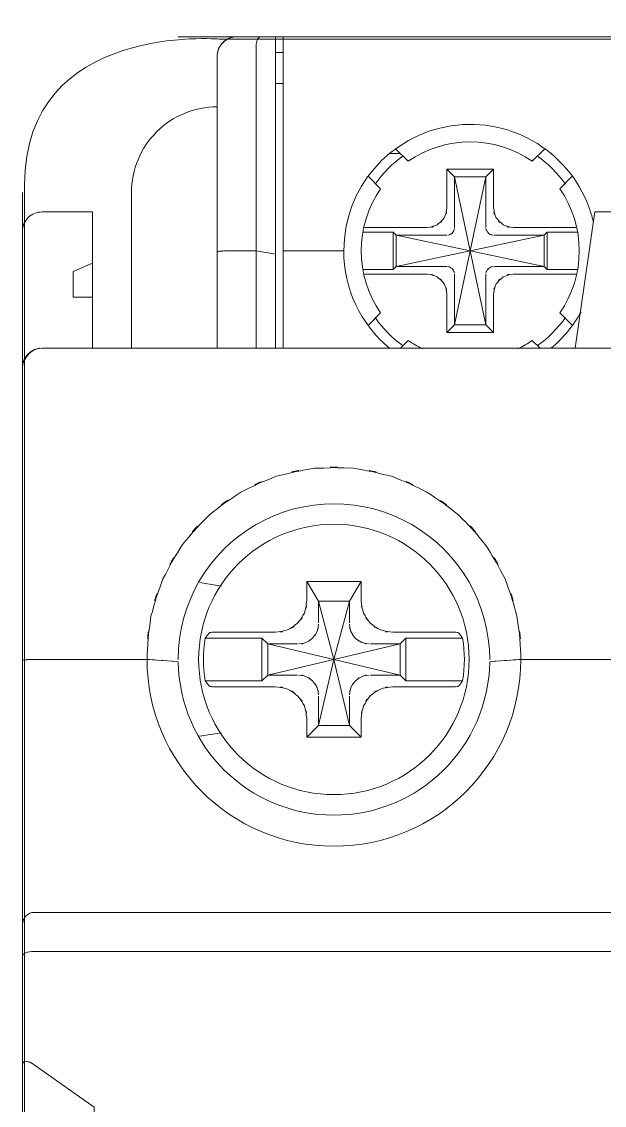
# Model space of a CAD drawing. Header units: millimetres. Extents: x 41 to 1635, y 11 to 1528.
# Drawn here: x 368.82 to 384.81, y 1168.94 to 1198.69 of the extents above; entities that cross this region are included whole.
import ezdxf

# ---------------------------------------------------------------- set-up
doc = ezdxf.new("R2010")
doc.units = ezdxf.units.MM
doc.header["$LTSCALE"] = 8
doc.layers.get('0').update_dxf_attribs({"linetype": 'CONTINUOUS'})
doc.layers.add('PDF_Geometry', color=7, linetype='CONTINUOUS')

# ---------------------------------------------------------------- blocks, each defined once
blk = doc.blocks.new('Contactor1')
at = {"layer": 'PDF_Geometry', "lineweight": 9}
for points in [[(-1.354451420896737, 0.01664617957840164), (-1.375770907007848, 0.01664617957840164), (-1.354451420896737, 0.01664617957840164), (-1.345604282007855, 0.01664617957840164)], [(-1.432631948674555, -0.04018773708821755), (-1.432631948674555, -0.05439536208837126)], [(-0.8003403653411851, -0.09700722319939814), (-1.42549315700785, -0.09700722319939814)]]:
    blk.add_lwpolyline(points, close=True, dxfattribs=at)
for points in [[(-1.361562643118987, -0.09700722319939814), (-1.361562643118987, -0.06188148708827157), (-1.361562643118987, 0.009534735133911454, -0.03582995796658492), (-1.361479157007864, 0.01071559624506335, -0.3665141180626733), (-1.354451420896737, 0.01664617957840164, 0.4145561367772033), (-1.361562643118646, 0.009534735133911454)], [(-1.361562643118987, -0.008923320421672543, 0.4143182729971999), (-1.392826420896768, -0.04018773708821755), (-1.392826420896768, -0.09700722319939814)], [(-1.224270851452331, -0.0509655148659931, 0.03130127015338676), (-1.225145893118906, -0.04778491764386672, 0.8597844109109197), (-1.315340484231797, -0.06145098419528949)], [(-1.242090351452305, -0.02432622319940947), (-1.246562448674524, -0.02878433431055782, 0.3121153481058799), (-1.291881907007848, -0.02878433431055782), (-1.296326448674563, -0.02432622319940947)], [(-1.306354226452299, -0.03440973708825368), (-1.301909684785642, -0.03883987597714622, 0.3135184023826593), (-1.301909684785642, -0.08415932042157692), (-1.306381990341208, -0.08861827875489325)], [(-1.232062573674511, -0.08861827875489325), (-1.23652089311895, -0.08415932042157692, 0.3130550251050243), (-1.23652089311895, -0.03883987597714622), (-1.23209033756342, -0.03440973708825368)], [(-1.407034684785629, -0.07838218153278831), (-1.407034684785629, -0.06593777875491469), (-1.407034684785629, -0.04729832042164617), (-1.42549315700785, -0.04729832042164617, 0.4148495349784902), (-1.432631948674668, -0.05439536208837126)], [(-1.432631948674555, -0.7719238065327545), (-1.432631948674555, -0.3740763204216364), (-1.432631948674555, -0.358631875977153), (-1.432631948674555, -0.3190065009771388), (-1.432631948674555, -0.3073123343104953), (-1.432631948674555, -0.2110624315328096), (-1.432631948674555, -0.1041322231994855), (-1.432631948674555, -0.05439536208837126), (-1.432631948674555, -0.1041322231994855, -0.4140847058902059), (-1.42549315700785, -0.09700722319939814)], [(-1.337423670896783, -0.06150680653274776), (-1.315395907007883, -0.06150680653274776, 0.2235556548035967), (-1.298659782007803, -0.0970767370881731)], [(-1.29467362923009, -0.09700722319939814), (-1.291881907007848, -0.09420130653279557, 0.03848989623288127), (-1.286632032007901, -0.09725729264391703)], [(-1.25178478200786, -0.09725729264391703, 0.03689240043774011), (-1.246562448674524, -0.09420130653279557), (-1.243743184785671, -0.09700722319939814)], [(-1.332312615341209, -0.2163818204217023), (-1.343090407007878, -0.2163818204217023), (-1.345229170896744, -0.2184926120883119), (-1.365895934785613, -0.2184926120883119, -0.08408157926966431), (-1.365895934785613, -0.2028820287549706), (-1.345229170896744, -0.2028820287549706), (-1.345229170896744, -0.2184926120883119)], [(-1.305604226452317, -0.204992820421694), (-1.294798670896739, -0.204992820421694), (-1.292659684785633, -0.2028820287549706), (-1.271993129230054, -0.2028820287549706, -0.08408157926540837), (-1.271993129230111, -0.2184926120883119), (-1.292659684785633, -0.2184926120883119)], [(-1.432631948674555, -0.2110624315328096), (-1.432631948675123, -0.3073123343104953, -0.4144878227867246), (-1.428340407007852, -0.3030347787549772), (-0.7974931153411831, -0.3030347787547498, -0.4152934030877152), (-0.7932431153411699, -0.3073123343104953), (-0.7932431153411699, -0.2110624315328096), (-0.7932431153411699, -0.3073123343104953), (-0.7932431153411699, -0.3190065009771388)], [(-1.428340407007852, -0.2106877370882785), (-1.387145920896728, -0.2106877370882785, 0.002459913228824232), (-1.383465365341181, -0.2108818759771793)], [(-1.254451462563452, -0.2108818759771793, 0.002737048046708027), (-1.250743157007889, -0.2106877370882785), (-1.181131920896746, -0.2106877370882785, 0.002612007494189886), (-1.177451379230092, -0.2108818759771793)]]:
    blk.add_lwpolyline(points, format="xyb", dxfattribs=at)
for points in [[(-1.345604282007855, 0.01664617957840164), (-1.340270920896728, 0.01664617957840164), (-1.340270920896728, -0.0627291954216389), (-1.340270920896728, -0.09700722319939814)], [(-0.8855903653412156, 0.01664617957840164), (-0.8884376153412177, 0.01664617957840164), (-1.337423670896783, 0.01664617957840164), (-1.340270920896728, 0.01664617957840164)], [(-1.337423670896783, -0.09700722319939814), (-1.337423670896783, -0.06150680653274776), (-1.337423670896783, 0.01311799902282473), (-1.337423670896783, 0.01664617957840164)], [(-1.340270920896728, -0.0627291954216389), (-1.34736815700785, -0.06150680653274776), (-1.34736815700785, 0.01311799902282473)], [(-1.340270920896728, 0.01097922124506567), (-1.337423670896783, 0.01097922124506567)], [(-1.340270920896728, -0.0003961954216720187), (-1.337423670896783, -0.0003961954216720187)], [(-1.29857649034119, -0.02597925097711595), (-1.29467362923009, -0.02597925097711595)], [(-1.263534684785668, -0.05293729264383273), (-1.263534684785668, -0.03450722319939814), (-1.269215393118998, -0.06150680653274776), (-1.296215407007878, -0.05581273708821755), (-1.277770920896728, -0.05581273708821755)], [(-1.260687643119013, -0.0457843204216033), (-1.260687643119013, -0.03165976486604904), (-1.277743157007876, -0.03165976486604904), (-1.277743157007876, -0.0457843204216033)], [(-1.277743157007876, -0.03165976486604904), (-1.274923670896783, -0.03450722319939814), (-1.274923670896783, -0.05293729264383273)], [(-1.274923670896783, -0.07003476486602267), (-1.274923670896783, -0.08850722319948545), (-1.269215393118998, -0.06150680653274776), (-1.274923670896783, -0.03450722319939814), (-1.263534684785668, -0.03450722319939814), (-1.260687643119013, -0.03165976486604904)], [(-1.230868157007876, -0.09700722319939814), (-1.22375692089679, -0.04729832042164617), (-1.208118143119009, -0.04729832042164617), (-1.201020907007887, -0.09700722319939814)], [(-1.297340309785682, -0.05467340375503227), (-1.308215379230091, -0.05467340375503227)], [(-1.305937587563449, -0.05296526486608855), (-1.284895920896759, -0.05296526486608855)], [(-1.297340309785682, -0.06831222319942754), (-1.297340309785682, -0.05467340375503227), (-1.296215407007878, -0.05581273708821755), (-1.296215407007878, -0.06718730653278726), (-1.277770920896728, -0.06718730653278726)], [(-1.277743157007876, -0.09132670931057874), (-1.274923670896783, -0.08850722319948545), (-1.263534684785668, -0.08850722319948545), (-1.269215393118998, -0.06150680653274776), (-1.242229170896735, -0.05581273708821755), (-1.242229170896735, -0.06718730653278726), (-1.241090268118967, -0.06831222319942754), (-1.241090268118967, -0.05467340375503227)], [(-1.230229198674522, -0.05467340375503227), (-1.241090268118967, -0.05467340375503227), (-1.242229170896735, -0.05581273708821755), (-1.260659879230104, -0.05581273708821755)], [(-1.253520893119003, -0.05296526486608855), (-1.232506990341221, -0.05296526486608855)], [(-1.34736815700785, -0.09700722319939814), (-1.34736815700785, -0.06150680653274776), (-1.357326434785648, -0.06150680653274776)], [(-1.260659879230104, -0.06718730653278726), (-1.242229170896735, -0.06718730653278726), (-1.269215393118998, -0.06150680653274776), (-1.296215407007878, -0.06718730653278726), (-1.297340309785682, -0.06831222319942754), (-1.308215379230091, -0.06831222319942754)], [(-1.407034684785629, -0.06593777875491469), (-1.414131934785644, -0.0690488759771597), (-1.414131934785644, -0.07838218153278831), (-1.407034684785629, -0.07838218153278831), (-1.407034684785629, -0.09700722319939814)], [(-1.284895920896759, -0.07000679264388054), (-1.305937587563449, -0.07000679264388054)], [(-1.263534684785668, -0.07003476486602267), (-1.263534684785668, -0.08850722319948545), (-1.260687643119013, -0.09132670931057874)], [(-1.232506990341221, -0.07000679264388054), (-1.253520893119003, -0.07000679264388054)], [(-1.230229198674522, -0.06831222319942754), (-1.241090268118967, -0.06831222319942754)], [(-1.277743157007876, -0.07720132042163641), (-1.277743157007876, -0.09132670931057874), (-1.260687643119013, -0.09132670931057874), (-1.260687643119013, -0.07720132042163641)], [(-1.367993170896739, -0.1826183481994121), (-1.359951365341203, -0.1839653620883155)], [(-1.328895907007848, -0.1892432093104617), (-1.328895907007848, -0.1822707926438625), (-1.309006934785657, -0.1822707926438625), (-1.309006934785657, -0.1892432093104617)], [(-1.328895907007848, -0.1822707926438625), (-1.324645920896728, -0.189382237088239), (-1.313256920896777, -0.189382237088239), (-1.309006934785657, -0.1822707926438625)], [(-1.313256920896777, -0.1973261259771562), (-1.313256920896777, -0.189382237088239), (-1.318965407007852, -0.2106877370882785), (-1.324645920896728, -0.189382237088239), (-1.324645920896728, -0.1973261259771562)], [(-1.362909879230074, -0.2007432509772116), (-1.340368184785632, -0.2007432509772116)], [(-1.297507101452311, -0.2007432509772116), (-1.274993184785671, -0.2007432509772116)], [(-1.332312615341209, -0.204992820421694), (-1.343090407007878, -0.204992820421694), (-1.318965407007852, -0.2106877370882785), (-1.343090407007878, -0.2163818204217023), (-1.343090407007878, -0.204992820421694), (-1.345229170896744, -0.2028820287549706)], [(-1.305604226452317, -0.2163818204217023), (-1.294798670896739, -0.2163818204217023), (-1.318965407007852, -0.2106877370882785), (-1.324645920896728, -0.234839862088279), (-1.313256920896777, -0.234839862088279), (-1.318965407007852, -0.2106877370882785), (-1.294798670896739, -0.204992820421694), (-1.294798670896739, -0.2163818204217023), (-1.292659684785633, -0.2184926120883119), (-1.292659684785633, -0.2028820287549706)], [(-1.340368184785632, -0.220632237088239), (-1.362909879230074, -0.220632237088239)], [(-1.274993184785671, -0.220632237088239), (-1.297507101452311, -0.220632237088239)], [(-1.324645920896728, -0.2240620704216099), (-1.324645920896728, -0.234839862088279), (-1.328895907007848, -0.2391038481994201)], [(-1.313256920896777, -0.2240620704216099), (-1.313256920896777, -0.234839862088279), (-1.309006934785657, -0.2391038481994201)], [(-1.309006934785657, -0.2321043065327331), (-1.309006934785657, -0.2391038481994201), (-1.328895907007848, -0.2391038481994201), (-1.328895907007848, -0.2321043065327331)], [(-1.359951365341203, -0.2374092787549671), (-1.367993170896739, -0.2387427231993797)], [(-1.432631948674555, -0.358631875977153), (-1.432631948674555, -0.3190065009771388)], [(-0.7974931153411831, -0.3172432648660788), (-1.428340407007852, -0.3172432648660788)], [(-1.428340407007852, -0.358631875977153), (-1.406493212563419, -0.3740763204216364), (-1.406493212563419, -0.429492848199402), (-1.409326476452293, -0.429492848199402), (-1.409326476452293, -0.4380208065326769), (-1.406493212563419, -0.4380208065326769), (-1.404187657007867, -0.4380208065326769)]]:
    blk.add_lwpolyline(points, dxfattribs=at)
at = {"layer": 'PDF_Geometry', "lineweight": 20}
blk.add_lwpolyline([(-1.431840393118989, -0.03743775097723301), (-1.431840393118989, -1.107465431532773)], dxfattribs=at)
at = {"layer": 'PDF_Geometry', "lineweight": 9}
blk.add_circle((-1.318969792885525, -0.2106829345051437), 0.04935173333356434, dxfattribs=at)
for centre, radius, start, end in [((-1.269123519102777, -0.06160634548348298), 0.04256397714980542, 125.2016425430891, 144.8775097415056), ((-1.269306708217357, -0.06160532379044525), 0.04256293219368038, 35.12179819711968, 54.79796554195027), ((-1.268762880453039, -0.06103350993362255), 0.04306626602677733, 215.2383978126321, 234.6825272219897), ((-1.269667335831457, -0.06103454946162401), 0.04306520072894845, 305.317864669255, 324.7622942724664), ((-1.269453553466178, -0.06126929029710482), 0.0465017034248373, 309.6439190082562, 331.0995019991241), ((-1.318965541603518, -0.2106876633505408), 0.05684738459569769, 359.9999256806365, 180.009056775243), ((-1.318953514036423, -0.2106758441168495), 0.06819240789742403, 180.0099925650672, 359.9826425819306), ((-1.318941734463863, -0.2106915392498649), 0.05683542578223311, 180.8499327034319, 359.137012314536)]:
    blk.add_arc(centre, radius, start, end, dxfattribs=at)
at = {"layer": 'PDF_Geometry', "lineweight": 20}
for points in [[(-1.360659837563333, 0.01579845735614072), (-1.360659837563333, 0.01579845735614072), (-1.431840393118989, 0.02217324902289874), (-1.431840393118989, -0.03743775097723301)], [(-0.8583402958967667, 0.01579845735614072), (-0.9248959486745321, 0.01579845735614072), (-1.360659837563333, 0.01579845735614072), (-1.360659837563333, 0.01579845735614072)]]:
    blk.add_open_spline(points, degree=3, dxfattribs=at)
at = {"layer": 'PDF_Geometry', "lineweight": 9}
for points in [[(-1.346868018118982, 0.01560433235613345), (-1.347493198674499, 0.01390976291168045), (-1.346770948674532, 0.01620112402270024), (-1.347256893118981, 0.01445144346735106)], [(-1.346312545896751, 0.01636812402284704), (-1.347256893118981, 0.01528474902283961), (-1.346104226452269, 0.01681231846714581), (-1.346868018118982, 0.01560433235613345)], [(-1.345604282007855, 0.01664617957840164), (-1.346687657007863, 0.01634015180070492), (-1.34527092089678, 0.01688183235614815), (-1.346312545896751, 0.01636812402284704)], [(-1.347256893118981, 0.01445144346735106), (-1.347465434785647, 0.01246526291174632), (-1.347243129230094, 0.01511774902292018), (-1.347368157007793, 0.01311799902282473)], [(-1.278687504230163, -0.0494235426438081), (-1.276868101452294, -0.04409058431065205), (-1.278770795896833, -0.05132663986614716), (-1.277743157007933, -0.04578432042171698)], [(-1.26068764311907, -0.04578432042171698), (-1.259673573674547, -0.05131223708826838), (-1.261576462563369, -0.04409058431065205), (-1.259757073674507, -0.04940997319931739)], [(-1.281298670896774, -0.05202091764385841), (-1.277090420896741, -0.04842323708817275), (-1.282312532007779, -0.05363157042165767), (-1.278687504230163, -0.0494235426438081)], [(-1.259757073674507, -0.04940997319931739), (-1.256132045896777, -0.05363157042165767), (-1.261354157007816, -0.04840966764390942), (-1.257145907007896, -0.05202091764385841)], [(-1.305937587563392, -0.05296526486608855), (-1.306548573674547, -0.05296526486608855), (-1.307173754230178, -0.05295170931049142), (-1.307812504230071, -0.05300680653272138)], [(-1.284895920896759, -0.05296526486608855), (-1.279395976452349, -0.05195140375508345), (-1.286632032007844, -0.05384011208820993), (-1.281298670896774, -0.05202091764385841)], [(-1.277409795896745, -0.05579832042167254), (-1.275645920896693, -0.05524307042151122), (-1.277979240341153, -0.05611790375496639), (-1.276243129230068, -0.0553541120882528)], [(-1.276243129230068, -0.0553541120882528), (-1.274868143118908, -0.05409018153272882), (-1.276645795896741, -0.05586783431044751), (-1.275354309785655, -0.05445130653265551)], [(-1.275354309785655, -0.05445130653265551), (-1.274590309785651, -0.05274316764371179), (-1.275493115341249, -0.05507607042159179), (-1.274937657007911, -0.05328486208827599)], [(-1.263506920896759, -0.05328486208827599), (-1.262951448674528, -0.05507607042159179), (-1.263826504230053, -0.05274316764371179), (-1.263062504230163, -0.05445130653265551)], [(-1.263062504230163, -0.05445130653265551), (-1.261784795896745, -0.05586783431044751), (-1.263590420896833, -0.05409018153272882), (-1.262201448674602, -0.0553541120882528)], [(-1.262201448674602, -0.0553541120882528), (-1.260465337563403, -0.05611790375496639), (-1.262784879230082, -0.05524307042151122), (-1.26100701811896, -0.05579832042167254)], [(-1.257145907007896, -0.05202091764385841), (-1.251798768118931, -0.05384011208820993), (-1.259048601452321, -0.05195140375508345), (-1.253520893118946, -0.05296526486608855)], [(-1.230632073674485, -0.05300680653272138), (-1.231243059785641, -0.05295170931049142), (-1.231882018118938, -0.05296526486608855), (-1.232506990341278, -0.05296526486608855)], [(-1.36156264311893, -0.06188148708815788), (-1.361173768118931, -0.06160429264377854), (-1.36182650423001, -0.06188148708815788), (-1.361243059785636, -0.06172890375501083)], [(-1.361243059785636, -0.06172890375501083), (-1.359798782007886, -0.06154833431037332), (-1.361645934785599, -0.0617984176437858), (-1.360326476452371, -0.06161784819937566)], [(-1.360326476452371, -0.06161784819937566), (-1.358270990341168, -0.06146526486600123), (-1.361048726452225, -0.06161784819937566), (-1.358937504230141, -0.06153477875500357)], [(-1.358937504230141, -0.06153477875500357), (-1.356479143118975, -0.06147882042159836), (-1.359743045896778, -0.06153477875500357), (-1.357326434785648, -0.06150680653263407)], [(-1.276243129230068, -0.06764591764385841), (-1.277979240341153, -0.06688213986603841), (-1.275645920896693, -0.06777052875486334), (-1.277409795896745, -0.06720172319933226)], [(-1.275354309785655, -0.0685487370883493), (-1.276645795896741, -0.06711779264378492), (-1.274868143118908, -0.06892341764387311), (-1.276243129230068, -0.06764591764385841)], [(-1.262201448674602, -0.06764591764385841), (-1.263590420896833, -0.06892341764387311), (-1.261784795896745, -0.06711779264378492), (-1.263062504230163, -0.0685487370883493)], [(-1.26100701811896, -0.06720172319933226), (-1.262784879230082, -0.06777052875486334), (-1.260465337563403, -0.06688213986603841), (-1.262201448674602, -0.06764591764385841)], [(-1.307812504230071, -0.06999323708828342), (-1.307173754230178, -0.07002036208837126), (-1.306548573674547, -0.07000679264388054), (-1.305937587563392, -0.07000679264388054)], [(-1.281298670896774, -0.0709791120882528), (-1.286632032007844, -0.0691455148660225), (-1.279395976452349, -0.07106219542174586), (-1.284895920896759, -0.07000679264388054)], [(-1.278687504230163, -0.0735765009771967), (-1.282312532007779, -0.06936762597706547), (-1.277090420896741, -0.07460393153269251), (-1.281298670896774, -0.0709791120882528)], [(-1.274937657007911, -0.0697016259771317), (-1.275493115341249, -0.06793752875501013), (-1.274590309785651, -0.07025687597706565), (-1.275354309785655, -0.0685487370883493)], [(-1.263062504230163, -0.0685487370883493), (-1.263826504230053, -0.07025687597706565), (-1.262951448674528, -0.06793752875501013), (-1.263506920896759, -0.0697016259771317)], [(-1.257145907007896, -0.0709791120882528), (-1.261354157007816, -0.07460393153269251), (-1.256118059785592, -0.06936762597706547), (-1.259757073674507, -0.0735765009771967)], [(-1.253520893118946, -0.07000679264388054), (-1.259020837563355, -0.07104862597725514), (-1.251798768118931, -0.06915993153279487), (-1.257145907007896, -0.0709791120882528)], [(-1.232506990341278, -0.07000679264388054), (-1.231882018118938, -0.07000679264388054), (-1.231243059785641, -0.07002036208837126), (-1.230632073674485, -0.06999323708828342)], [(-1.277743157007933, -0.07720132042163641), (-1.278770795896833, -0.07168780653273643), (-1.276868101452294, -0.07890944542168654), (-1.278687504230163, -0.0735765009771967)], [(-1.259757073674507, -0.0735765009771967), (-1.261576462563369, -0.07890944542168654), (-1.259673573674547, -0.07167338986619143), (-1.26068764311907, -0.07720132042163641)], [(-1.42961811534127, -0.09845172319933226), (-1.432090254230104, -0.1008676954215844), (-1.428909851452261, -0.09749295931055713), (-1.431187657007911, -0.1001318898661339)], [(-1.427645920896737, -0.09738190375492195), (-1.430673726452312, -0.09886794542171629), (-1.426715351452401, -0.09670119542170141), (-1.42961811534127, -0.09845172319933226)], [(-1.425493157007793, -0.09700722319939814), (-1.428729295896744, -0.09740988986595767), (-1.424451532007822, -0.09668763986610429), (-1.427645920896737, -0.09738190375492195)], [(-1.431187657007911, -0.1001318898661339), (-1.432909782007926, -0.103326056532751), (-1.430840309785651, -0.09899340375500287), (-1.432229282007881, -0.1023121954217459)], [(-1.339909795896745, -0.1438127093106232), (-1.359604226452291, -0.1518540981994647), (-1.333687601452255, -0.1403820287550843), (-1.352882087563501, -0.1495627370882175)], [(-1.326048670896796, -0.1408957370881581), (-1.346979268118901, -0.1446731398659722), (-1.319257018119004, -0.138826473199515), (-1.339909795896745, -0.1438127093106232)], [(-1.311840407007878, -0.1408821815327883), (-1.333159684785585, -0.1402709731994491), (-1.304756934785644, -0.1402565704215704), (-1.326048670896796, -0.1408957370881581)], [(-1.297993045896817, -0.1438127093106232), (-1.318659809785629, -0.138826473199515), (-1.290923573674547, -0.1446731398659722), (-1.311840407007878, -0.1408821815327883)], [(-1.285034740341132, -0.1495627370882175), (-1.304215240341193, -0.1403820287550843), (-1.278298615341271, -0.1518540981994647), (-1.297993045896817, -0.1438127093106232)], [(-1.352882087563501, -0.1495627370882175), (-1.370645865341146, -0.1616180148660078), (-1.347451448674462, -0.1448536954217161), (-1.364479198674587, -0.1579372648661774)], [(-1.273423643118974, -0.1579372648661774), (-1.29046537923017, -0.1448536954217161), (-1.267270962563487, -0.1616180148660078), (-1.285034740341132, -0.1495627370882175)], [(-1.364479198674587, -0.1579372648661774), (-1.379506990341213, -0.1736461815326038), (-1.360090393118924, -0.1521321398661257), (-1.374173615341249, -0.1687014870883559)], [(-1.263715240341241, -0.1687014870883559), (-1.277798684785637, -0.1521177231993533), (-1.258395851452349, -0.1736317787549524), (-1.273423643118974, -0.1579372648661774)], [(-1.374173615341249, -0.1687014870883559), (-1.385548615341293, -0.1872570287550843), (-1.371132032007779, -0.1620901954215697), (-1.381368129230111, -0.1812704870883408)], [(-1.256493170896817, -0.1812704870883408), (-1.26678479589674, -0.1620766259770789), (-1.252354226452269, -0.1872570287550843), (-1.263715240341241, -0.1687014870883559)], [(-1.381368129230111, -0.1812704870883408), (-1.388479157007794, -0.2015205981992949), (-1.379812587563435, -0.1742845148660308), (-1.385729184785703, -0.1949093065327361)], [(-1.252159893118971, -0.194895750977139), (-1.258076476452231, -0.1742709454215401), (-1.249395920896802, -0.2015205981992949), (-1.256493170896817, -0.1812704870883408)], [(-1.385729184785703, -0.1949093065327361), (-1.388437615341161, -0.2155620843104771), (-1.385604143118996, -0.1879377370883049), (-1.387145920896671, -0.2087151259770508)], [(-1.329756976452302, -0.1937292926438658), (-1.32811814311907, -0.1870764593104468), (-1.32982649034119, -0.1960486259772551), (-1.328895907007848, -0.1892432093104617)], [(-1.3090069347856, -0.1892432093104617), (-1.308062573674476, -0.1960206537548856), (-1.309770934785718, -0.1870764593104468), (-1.308132087563479, -0.1937292926438658)], [(-1.250743157007889, -0.2087151259770508), (-1.252298698674565, -0.1879233204217599), (-1.249451448674506, -0.2155620843104771), (-1.252159893118971, -0.194895750977139)], [(-1.332201351452284, -0.1974371815326776), (-1.328215407007917, -0.1920898204216428), (-1.333118143118952, -0.1995072926438297), (-1.329756976452302, -0.1937292926438658)], [(-1.308132087563479, -0.1937292926438658), (-1.304784698674609, -0.1994928759772847), (-1.309659879230082, -0.1920898204216428), (-1.305701490341278, -0.1974371815326776)], [(-1.335895879230009, -0.1998955426438442), (-1.330145865341194, -0.1965343759770803), (-1.33752094867458, -0.20139598708829), (-1.332201351452284, -0.1974371815326776)], [(-1.325132073674524, -0.2004516398660598), (-1.324145976452371, -0.1965623481994498), (-1.325132073674524, -0.2017986537548495), (-1.3246319347856, -0.1978262787549738)], [(-1.313270907007848, -0.1978262787549738), (-1.312756990341256, -0.2017706815327074), (-1.313729309785629, -0.1965767509771013), (-1.312784754230108, -0.2004372231995148)], [(-1.305701490341278, -0.1974371815326776), (-1.300354143118909, -0.20139598708829), (-1.307756976452254, -0.196520806532817), (-1.302006962563439, -0.1998819731993535)], [(-1.365409768118923, -0.2022148759772335), (-1.364673740341175, -0.2012434037549156), (-1.365687615341187, -0.2025344593105274), (-1.364909837563516, -0.2015765565327001)], [(-1.364909837563516, -0.2015765565327001), (-1.364132059785732, -0.2006042231994343), (-1.365173684785702, -0.201896139865994), (-1.364395907007918, -0.2009373759772188)], [(-1.363895976452284, -0.2007847926438444), (-1.364687518119069, -0.2009238204216217), (-1.363687643118908, -0.2006457648660671), (-1.364395907007918, -0.2009373759772188)], [(-1.362909879230017, -0.2007432509772116), (-1.364381920896847, -0.2008127648659865), (-1.362395948674532, -0.2007017093105787), (-1.363895976452284, -0.2007847926438444)], [(-1.340368184785632, -0.2007432509772116), (-1.333604309785585, -0.1998124593105786), (-1.342562490341209, -0.2015205981992949), (-1.335895879230009, -0.1998955426438442)], [(-1.326756934785578, -0.2029100009772264), (-1.324090240341263, -0.1993682648660524), (-1.327354143118953, -0.2042570148660161), (-1.325132073674524, -0.2004516398660598)], [(-1.312784754230108, -0.2004372231995148), (-1.310548698674609, -0.2042425981994711), (-1.313784837563333, -0.19935384819928), (-1.311173670896721, -0.2028820287550843)], [(-1.302006962563439, -0.1998819731993535), (-1.295340351452239, -0.2015205981992949), (-1.304298740341153, -0.1998124593105786), (-1.297507101452254, -0.2007432509772116)], [(-1.273993101452277, -0.2007847926438444), (-1.27550710145232, -0.2007017093105787), (-1.273506934785644, -0.2008127648659865), (-1.274993184785615, -0.2007432509772116)], [(-1.273479170896678, -0.2009373759772188), (-1.274201420896759, -0.2006457648660671), (-1.273201545896825, -0.2009238204216217), (-1.273993101452277, -0.2007847926438444)], [(-1.273479170896678, -0.2009373759772188), (-1.272715379230078, -0.201896139865994), (-1.273757004230163, -0.2006042231994343), (-1.272979226452378, -0.2015765565327001)], [(-1.272979226452378, -0.2015765565327001), (-1.272215240341154, -0.2025344593105274), (-1.273229309785563, -0.2012434037549156), (-1.272479295896744, -0.2022148759772335)], [(-1.365895934785556, -0.2028820287550843), (-1.365173684785702, -0.201896139865994), (-1.36617376811904, -0.2032016120883782), (-1.365409768118923, -0.2022148759772335)], [(-1.331798684785724, -0.204992820421694), (-1.327840295896692, -0.2044926815326562), (-1.333062629230142, -0.2054650009772558), (-1.329201518118964, -0.2045350565326771)], [(-1.329201518118964, -0.2045350565326771), (-1.325395934785718, -0.2022988065327809), (-1.330284893118971, -0.2055345148660308), (-1.326756934785578, -0.2029100009772264)], [(-1.311173670896721, -0.2028820287550843), (-1.307631948674555, -0.2055345148660308), (-1.312520907007809, -0.202257264866148), (-1.308715323674448, -0.204507084310535)], [(-1.308715323674448, -0.204507084310535), (-1.304812462563348, -0.2054650009772558), (-1.310062545896756, -0.2044926815326562), (-1.30609037923017, -0.204992820421694)], [(-1.272479295896744, -0.2022148759772335), (-1.27171529589674, -0.2032016120883782), (-1.272715379230078, -0.201896139865994), (-1.271993129230111, -0.2028820287550843)], [(-1.387145920896671, -0.2097010148661411), (-1.387118157007933, -0.2111734870882174), (-1.387159698674566, -0.2092017093104914), (-1.387118157007933, -0.2106877370883922)], [(-1.387145920896671, -0.2087151259770508), (-1.387145920896671, -0.2102011537549515), (-1.387145920896671, -0.2082149731993468), (-1.387145920896671, -0.2097010148661411)], [(-1.250770907007848, -0.2106877370883922), (-1.250715393118924, -0.2092017093104914), (-1.250770907007848, -0.2111734870882174), (-1.250743157007889, -0.2097010148661411)], [(-1.250743157007889, -0.2097010148661411), (-1.250743157007889, -0.2082149731993468), (-1.250743157007889, -0.2102011537549515), (-1.250743157007889, -0.2087151259770508)], [(-1.432631948674555, -0.2110624315328096), (-1.432201518118916, -0.2107708204216578), (-1.43288201811896, -0.2110624315328096), (-1.432284809785585, -0.2109098481994351)], [(-1.432284809785585, -0.2109098481994351), (-1.430840309785651, -0.210729278755025), (-1.432687462563479, -0.2109793620882101), (-1.431354226452356, -0.2107987926438)], [(-1.431354226452356, -0.2107987926438), (-1.429326504230119, -0.2106453620883713), (-1.432090254230104, -0.2108123620882907), (-1.430007004230163, -0.2107148759771462)], [(-1.430007004230163, -0.2107148759771462), (-1.427534865341215, -0.2106597648660227), (-1.430784782007947, -0.2107148759771462), (-1.428340407007852, -0.2106877370883922)], [(-1.379673768119062, -0.2111870426438145), (-1.385354282007881, -0.2106877370883922), (-1.377784865341198, -0.2113260704215918), (-1.383465365341124, -0.2108818759770656)], [(-1.375770907007848, -0.2115066259771083), (-1.381604226452225, -0.2110064870882979), (-1.373826476452393, -0.2116736259772551), (-1.379673768119062, -0.2111870426438145)], [(-1.258229282007903, -0.2111870426438145), (-1.264062587563501, -0.2116736259772551), (-1.256284851452335, -0.2110064870882979), (-1.262118157007933, -0.2115066259771083)], [(-1.254451462563509, -0.2108818759770656), (-1.260118198674547, -0.2113260704215918), (-1.252534782007785, -0.2106877370883922), (-1.258229282007903, -0.2111870426438145)], [(-1.329173754230112, -0.2168539870883706), (-1.333076393118915, -0.2158816676437709), (-1.327812545896847, -0.2168819593105127), (-1.331798684785724, -0.2163682509772116)], [(-1.32672917089684, -0.2184790565327148), (-1.330256907007822, -0.2158401259771381), (-1.325368170896752, -0.2191038204216511), (-1.329173754230112, -0.2168539870883706)], [(-1.325104309785672, -0.2209374176438814), (-1.327326379230101, -0.2171455981992949), (-1.324090240341263, -0.2220207787549953), (-1.32672917089684, -0.2184790565327148)], [(-1.311131934785578, -0.2184790565327148), (-1.313784837563333, -0.2219928065328531), (-1.310534712563424, -0.2171320426439252), (-1.312756990341256, -0.2209094315326183)], [(-1.30868755978571, -0.2168539870883706), (-1.31249314311907, -0.2190902509771604), (-1.307604184785703, -0.2158401259771381), (-1.311131934785578, -0.2184790565327148)], [(-1.30609037923017, -0.2163682509772116), (-1.310034782007904, -0.2168819593105127), (-1.304840434785717, -0.2158960704216497), (-1.30868755978571, -0.2168539870883706)], [(-1.365409768118923, -0.219146195421672), (-1.36617376811904, -0.2181738759772998), (-1.365173684785702, -0.2194793481994566), (-1.365895934785556, -0.2184926120883119)], [(-1.364909837563516, -0.2197989315327504), (-1.365687615341187, -0.2188266120883782), (-1.364673740341175, -0.220132084310535), (-1.365409768118923, -0.219146195421672)], [(-1.364395907007918, -0.2204516676438288), (-1.365173684785702, -0.2194793481994566), (-1.364132059785732, -0.2207568481994713), (-1.364909837563516, -0.2197989315327504)], [(-1.364395907007918, -0.2204516676438288), (-1.363687643118908, -0.2207288759771018), (-1.364687518119069, -0.2204652370883196), (-1.363895976452284, -0.2205762926437274)], [(-1.363895976452284, -0.2205762926437274), (-1.362395948674532, -0.2206737787550992), (-1.364381920896847, -0.220562723199464), (-1.362909879230017, -0.220632237088239)], [(-1.335895879230009, -0.2214790981993247), (-1.342562490341209, -0.2198404731993833), (-1.333590323674514, -0.2215621676439241), (-1.340368184785632, -0.220632237088239)], [(-1.332201351452284, -0.2239374593104912), (-1.33752094867458, -0.2199650843103882), (-1.330145865341194, -0.2248538343105793), (-1.335895879230009, -0.2214790981993247)], [(-1.3246319347856, -0.2235347926439317), (-1.325132073674524, -0.2195904037548644), (-1.324145976452371, -0.2247987370883493), (-1.325104309785672, -0.2209374176438814)], [(-1.312756990341256, -0.2209094315326183), (-1.313729309785629, -0.2248122926439464), (-1.312756990341256, -0.2195759870883194), (-1.313270907007848, -0.2235347926439317)], [(-1.302006962563439, -0.2214790981993247), (-1.307756976452254, -0.2248402648660885), (-1.300354143118909, -0.2199650843103882), (-1.305701490341278, -0.2239374593104912)], [(-1.297507101452254, -0.220632237088239), (-1.304298740341153, -0.2215621676439241), (-1.295340351452239, -0.2198404731993833), (-1.302006962563439, -0.2214790981993247)], [(-1.274993184785615, -0.220632237088239), (-1.273506934785644, -0.220562723199464), (-1.27550710145232, -0.2206737787550992), (-1.273993101452277, -0.2205762926437274)], [(-1.273993101452277, -0.2205762926437274), (-1.273201545896825, -0.2204652370883196), (-1.274201420896759, -0.2207288759771018), (-1.273479170896678, -0.2204516676438288)], [(-1.272979226452378, -0.2197989315327504), (-1.273757004230163, -0.2207568481994713), (-1.272715379230078, -0.2194793481994566), (-1.273479170896678, -0.2204516676438288)], [(-1.272479295896744, -0.219146195421672), (-1.273229309785563, -0.220132084310535), (-1.272215240341154, -0.2188266120883782), (-1.272979226452378, -0.2197989315327504)], [(-1.271993129230111, -0.2184926120883119), (-1.272715379230078, -0.2194793481994566), (-1.27171529589674, -0.2181738759772998), (-1.272479295896744, -0.219146195421672)], [(-1.329756976452302, -0.2276461954215847), (-1.333118143118952, -0.2218817648661116), (-1.328215407007917, -0.2292704037549811), (-1.332201351452284, -0.2239374593104912)], [(-1.328895907007848, -0.2321043065326194), (-1.32982649034119, -0.2253404176437925), (-1.32811814311907, -0.2342981815327221), (-1.329756976452302, -0.2276461954215847)], [(-1.308132087563479, -0.2276317787550397), (-1.309784698674491, -0.2342981815327221), (-1.308062573674476, -0.2253404176437925), (-1.3090069347856, -0.2321043065326194)], [(-1.305701490341278, -0.2239374593104912), (-1.309659879230082, -0.2292704037549811), (-1.304784698674609, -0.2218817648661116), (-1.308132087563479, -0.2276317787550397)], [(-1.432631948674555, -0.3190065009771388), (-1.432284809785585, -0.3179926398661337), (-1.43288201811896, -0.3192989593105722), (-1.432312573674551, -0.3183817370882025)], [(-1.432312573674551, -0.3183817370882025), (-1.431034851452239, -0.317423820421709), (-1.432826490341256, -0.3185622926439464), (-1.431437518119026, -0.3177985148661264)], [(-1.431437518119026, -0.3177985148661264), (-1.429382032007823, -0.3171322093105573), (-1.43211801811907, -0.3179375287550101), (-1.430048754230086, -0.3173958481993395)], [(-1.430048754230086, -0.3173958481993395), (-1.427507115341257, -0.3171177926437849), (-1.430895837563355, -0.3174094037549366), (-1.428340407007852, -0.3172432648661925)], [(-1.432409837563398, -0.3578545287550696), (-1.43279872645229, -0.3589930009770796), (-1.432382073674546, -0.3574510148660011), (-1.432631948674555, -0.358631875977153)], [(-1.431812629230024, -0.3574374454215103), (-1.432770962563438, -0.3579927093105653), (-1.431576545896803, -0.3571178620882165), (-1.432409837563398, -0.3578545287550696)], [(-1.430895837563355, -0.3574238898661406), (-1.432284809785585, -0.3573399593105933), (-1.430423657007793, -0.3573264037549961), (-1.431812629230024, -0.3574374454215103)], [(-1.429673643118974, -0.3578401120882972), (-1.431465282007878, -0.357145834310586), (-1.429048670896748, -0.3579927093105653), (-1.430895837563355, -0.3574238898661406)], [(-1.428340407007852, -0.358631875977153), (-1.430312601452385, -0.3573959176437711), (-1.427659698674518, -0.3589794315328163), (-1.429673643118974, -0.3578401120882972)]]:
    blk.add_open_spline(points, degree=3, dxfattribs=at)

msp = doc.modelspace()

# ---------------------------------------------------------------- block references
at = {"xscale": 75.19614335325724, "yscale": 75.19614335325724, "zscale": 75.19614335325724}
msp.add_blockref('Contactor1', (476.5685471298295, 1197.019608241355), dxfattribs=at)

doc.saveas('drawing.dxf')
